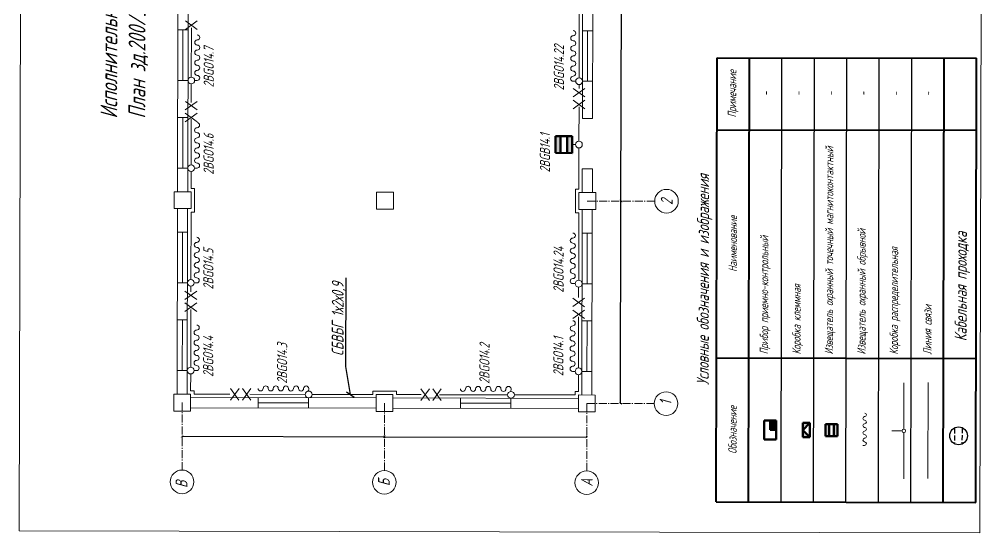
# Model space of a CAD drawing. Header units: millimetres. Extents: x 11147 to 17246, y -744 to 6547.
# Drawn here: x 13078 to 14049, y 1068 to 1585 of the extents above; entities that cross this region are included whole.
import ezdxf
from ezdxf import colors
from ezdxf.entities.mleader import LeaderData, LeaderLine
from ezdxf.math import Vec2, Vec3

# ---------------------------------------------------------------- set-up
doc = ezdxf.new("R2010")
doc.units = ezdxf.units.MM
doc.linetypes.add('gost5', pattern=[7, 5, -2, 0])
doc.linetypes.add('gost6', pattern=[12, 8, -1.5, 1, -1.5])
doc.layers.get('Defpoints').update_dxf_attribs({"color": 33})
for name, color, linetype, lineweight in [('Датчики (Вновь)', 2, 'Continuous', 50), ('КаБель силовой (Вновь)', 1, 'Continuous', 60), ('Линия выноска', 137, 'Continuous', 20), ('Линия связи (Вновь)', 3, 'Continuous', 60), ('Осевая', 4, 'gost6', 25), ('ППК и др. приБоры', 171, 'Continuous', 50), ('Размерная', 4, 'Continuous', 25), ('Рамка толстая', 7, 'Continuous', 60), ('Рамка тонкая', 5, 'Continuous', 25), ('Связь', 84, 'Continuous', 50), ('Строительный', 251, 'Continuous', 13), ('ТаБлица', 253, 'Continuous', 25), ('текст', 7, 'Continuous', 25), ('Щиты пульты (Вновь)', 5, 'Continuous', 50), ('Эл. аппараты (Вновь)', 93, 'Continuous', 50)]:
    doc.layers.add(name, color=color, linetype=linetype, lineweight=lineweight)
doc.styles.add('Simplex', font='simplex.shx', dxfattribs={"width": 0.7, "oblique": 15})
doc.styles.get("Standard").update_dxf_attribs({"font": 'arial.ttf'})
doc.dimstyles.new('ISO-25', dxfattribs={"dimtxt": 2.5, "dimasz": 2.5, "dimexe": 1.25, "dimexo": 0.625, "dimtad": 1, "dimtxsty": 'Standard', "dimcen": 2.5, "dimadec": 0, "dimazin": 0, "dimtfac": 1, "dimtmove": 0, "dimatfit": 3, "dimfxl": 1, "dimarcsym": 0})

# ---------------------------------------------------------------- blocks, each defined once
blk = doc.blocks.new('_ArchTick')
at = {"color": 0, "linetype": 'ByBlock', "const_width": 0.15}
blk.add_lwpolyline([(-0.5, -0.5), (0.5, 0.5)], dxfattribs=at)
blk = doc.blocks.new('*D132')
at = {"layer": 'Defpoints', "color": 0, "lineweight": 80, "transparency": 16777216}
for p in [(13684.28, 1402.21), (13684.28, 1402.21), (13683.85, 1198.21)]:
    blk.add_point(p, dxfattribs=at)
at = {"layer": 'Размерная', "color": 0, "lineweight": -2, "transparency": 16777216}
for p, q in [((13683.85, 1198.21), (13684.28, 1402.21)), ((13684.9, 1402.2), (13685.53, 1402.2)), ((13684.48, 1198.2), (13685.1, 1198.2))]:
    blk.add_line(p, q, dxfattribs=at)
at = {"layer": 'Размерная', "color": 0, "lineweight": -2, "transparency": 16777216, "xscale": 2.5, "yscale": 2.5, "zscale": 2.5}
for p, rotation in [((13684.28, 1402.21), 89.88075628171742), ((13683.85, 1198.21), 269.8807562817174)]:
    blk.add_blockref('_ArchTick', p, dxfattribs=dict(at, rotation=rotation))
blk = doc.blocks.new('*D127')
at = {"layer": 'Defpoints', "color": 0, "lineweight": 80, "transparency": 16777216}
for p in [(13684.7, 1606.2), (13684.7, 1606.2), (13684.28, 1402.21)]:
    blk.add_point(p, dxfattribs=at)
at = {"layer": 'Размерная', "color": 0, "lineweight": -2, "transparency": 16777216}
for p, q in [((13684.08, 1606.21), (13683.45, 1606.21)), ((13684.28, 1402.21), (13684.7, 1606.2)), ((13684.9, 1402.2), (13685.53, 1402.2))]:
    blk.add_line(p, q, dxfattribs=at)
at = {"layer": 'Размерная', "color": 0, "lineweight": -2, "transparency": 16777216, "xscale": 2.5, "yscale": 2.5, "zscale": 2.5}
for p, rotation in [((13684.7, 1606.2), 89.88075628171742), ((13684.28, 1402.21), 269.8807562817174)]:
    blk.add_blockref('_ArchTick', p, dxfattribs=dict(at, rotation=rotation))
blk = doc.blocks.new('*D133')
at = {"layer": 'Defpoints', "color": 0, "lineweight": 80, "transparency": 16777216}
for p in [(13445.78, 1164.7), (13649.78, 1164.28), (13649.78, 1164.28)]:
    blk.add_point(p, dxfattribs=at)
at = {"layer": 'Размерная', "color": 0, "lineweight": -2, "transparency": 16777216}
for p, q in [((13445.78, 1164.7), (13649.78, 1164.28)), ((13445.78, 1164.08), (13445.78, 1163.45)), ((13649.78, 1164.9), (13649.79, 1165.53))]:
    blk.add_line(p, q, dxfattribs=at)
at = {"layer": 'Размерная', "color": 0, "lineweight": -2, "transparency": 16777216, "xscale": 2.5, "yscale": 2.5, "zscale": 2.5}
for p, rotation in [((13445.78, 1164.7), 179.8807562817177), ((13649.78, 1164.28), 359.8807562817177)]:
    blk.add_blockref('_ArchTick', p, dxfattribs=dict(at, rotation=rotation))
blk = doc.blocks.new('*D131')
at = {"layer": 'Defpoints', "color": 0, "lineweight": 80, "transparency": 16777216}
for p in [(13241.78, 1165.13), (13445.78, 1164.7), (13445.78, 1164.7)]:
    blk.add_point(p, dxfattribs=at)
at = {"layer": 'Размерная', "color": 0, "lineweight": -2, "transparency": 16777216}
for p, q in [((13445.78, 1165.33), (13445.79, 1165.95)), ((13241.78, 1165.13), (13445.78, 1164.7)), ((13241.78, 1164.5), (13241.78, 1163.88))]:
    blk.add_line(p, q, dxfattribs=at)
at = {"layer": 'Размерная', "color": 0, "lineweight": -2, "transparency": 16777216, "xscale": 2.5, "yscale": 2.5, "zscale": 2.5}
for p, rotation in [((13241.78, 1165.13), 179.8807562817177), ((13445.78, 1164.7), 359.8807562817177)]:
    blk.add_blockref('_ArchTick', p, dxfattribs=dict(at, rotation=rotation))
blk = doc.blocks.new('A$C42F14C84')
at = {"layer": 'Датчики (Вновь)', "true_color": 0x000000}
h = blk.add_hatch(color=18, dxfattribs=at)
h.paths.add_polyline_path([(5, 3.5), (5, 5), (0, 5), (0, 3.5)])
h.paths.add_polyline_path([(0, 1.5), (0, 0), (5, 0), (5, 1.5)])
at = {"layer": 'Датчики (Вновь)', "color": 18, "true_color": 0x000000}
for p, q in [((0, 5), (0, 0)), ((5, 5), (0, 5)), ((0, 3.5), (5, 3.5)), ((5, 0), (5, 5)), ((0, 1.5), (5, 1.5)), ((0, 0), (5, 0))]:
    blk.add_line(p, q, dxfattribs=at)
blk = doc.blocks.new('_Oblique')
at = {"color": 0, "linetype": 'ByBlock', "lineweight": -2}
blk.add_line((-0.5, -0.5), (0.5, 0.5), dxfattribs=at)
blk = doc.blocks.new('A$C48594EF7')
at = {"layer": 'Щиты пульты (Вновь)'}
h = blk.add_hatch(color=256, dxfattribs=at)
h.paths.add_polyline_path([(0, 3), (0, 0), (3, 3)])
h.paths.add_polyline_path([(6, 3), (3, 3), (6, 0)])
for p, q in [((0, 3), (0, 0)), ((6, 3), (0, 3)), ((0, 0), (3, 3)), ((3, 3), (6, 0)), ((6, 0), (6, 3)), ((0, 0), (6, 0))]:
    blk.add_line(p, q, dxfattribs=at)
blk = doc.blocks.new('*T152')
at = {"layer": 'ТаБлица', "color": 0, "linetype": 'ByBlock', "lineweight": 40, "transparency": 16777216}
for p, q in [((0, 0), (0.93, 447.7)), ((0.93, 447.7), (262.65, 447.15)), ((32.71, -0.07), (33.65, 447.63)), ((229, -0.48), (229.94, 447.22)), ((261.72, -0.54), (262.65, 447.15)), ((0.78, 375.1), (262.5, 374.55)), ((0.3, 145.2), (262.02, 144.65)), ((0, 0), (261.72, -0.54))]:
    blk.add_line(p, q, dxfattribs=at)
at = {"layer": 'ТаБлица', "color": 5, "linetype": 'ByBlock', "lineweight": 25, "transparency": 16777216}
for p, q in [((65.43, -0.14), (66.36, 447.56)), ((98.14, -0.2), (99.08, 447.49)), ((130.86, -0.27), (131.79, 447.43)), ((163.57, -0.34), (164.51, 447.36)), ((196.29, -0.41), (197.22, 447.29))]:
    blk.add_line(p, q, dxfattribs=at)
at = {"layer": 'ТаБлица', "color": 2, "lineweight": 20, "transparency": 16777216, "char_height": 8.47, "rotation": 89.88076, "style": 'Simplex'}
for s, insert, width, attachment_point in [('{\\C256;\\c0;Примечание}', (17.21, 411.37), 72.6, 5), ('-', (49.93, 411.3), 65.34, 5), ('-', (82.64, 411.23), 65.34, 5), ('-', (115.36, 411.16), 65.34, 5), ('-', (148.07, 411.09), 65.34, 5), ('-', (180.79, 411.02), 65.34, 5), ('-', (213.5, 410.96), 65.34, 5), ('{\\C256;\\c0;Извещатель охранный точечный магнитоконтактный }', (114.81, 148.59), 222.64, 4), ('{\\C256;\\c0;Наименование}', (16.9, 260.12), 229.9, 5), ('{\\C256;\\c0;Извещатель охранный обрывной}', (147.53, 148.52), 222.64, 4), ('{\\C256;\\c0;Прибор приемно-контрольный}', (49.38, 148.73), 222.64, 4), ('{\\C256;\\c0;Коробка распределительная}', (180.24, 148.46), 222.64, 4), ('{\\C256;\\c0;Коробка клеммная}', (82.1, 148.66), 222.64, 4), ('{\\C256;\\c0;Линия связи}', (212.96, 148.39), 222.64, 4), ('{\\C256;\\c0;Обозначение}', (16.51, 72.57), 145.2, 5)]:
    blk.add_mtext(s, dxfattribs=dict(at, insert=insert, width=width, attachment_point=attachment_point))
blk = doc.blocks.new('A$C3F1D3E92')
at = {"layer": 'Датчики (Вновь)', "true_color": 0x000000}
h = blk.add_hatch(color=18, dxfattribs=at)
h.paths.add_polyline_path([(5, 3.5), (5, 5), (0, 5), (0, 3.5)])
h.paths.add_polyline_path([(0, 1.5), (0, 0), (5, 0), (5, 1.5)])
at = {"layer": 'Датчики (Вновь)', "color": 18, "true_color": 0x000000}
for p, q in [((0, 5), (0, 0)), ((5, 5), (0, 5)), ((5, 0), (5, 5)), ((0, 3.5), (5, 3.5)), ((0, 1.5), (5, 1.5)), ((0, 0), (5, 0))]:
    blk.add_line(p, q, dxfattribs=at)
blk = doc.blocks.new('A$C3B4B2642')
at = {"layer": 'ППК и др. приБоры'}
blk.add_hatch(color=256, dxfattribs=at).paths.add_polyline_path([(4, 2.5), (4, 0), (8, 0), (8, 2.5)])
for p, q in [((0, 5), (0, 0)), ((8, 5), (0, 5)), ((8, 0), (8, 5)), ((4, 0), (4, 2.5)), ((4, 2.5), (8, 2.5)), ((0, 0), (8, 0))]:
    blk.add_line(p, q, dxfattribs=at)

msp = doc.modelspace()

# ---------------------------------------------------------------- linework, layer by layer
at = {"color": 1, "linetype": 'gost5', "lineweight": 30}
for p, q in [((14020.57933, 1172.83125), (14020.67423, 1158.62921)), ((14028.17151, 1173.18914), (14028.01491, 1157.74189))]:
    msp.add_line(p, q, dxfattribs=at)
at = {"color": 5, "lineweight": 30}
msp.add_circle((14024.67111, 1165.59725), 8.97299, dxfattribs=at)
at = {"layer": 'КаБель силовой (Вновь)', "lineweight": 20}
for p, q in [((13256.97994, 1523.7948), (13254.42995, 1523.8001)), ((13636.07912, 1523.00582), (13638.62912, 1523.00051)), ((13256.79596, 1435.39499), (13254.24597, 1435.4003)), ((13256.55538, 1319.79524), (13254.00538, 1319.80055)), ((13635.65456, 1319.00626), (13638.20455, 1319.00095)), ((13256.3714, 1231.39543), (13253.82141, 1231.40074)), ((13635.47058, 1230.60645), (13638.02057, 1230.60114)), ((13369.38401, 1213.31019), (13369.3787, 1210.7602)), ((13573.38356, 1212.88563), (13573.37826, 1210.33563)), ((13929.892, 1155.96207), (13928.07701, 1155.96584))]:
    msp.add_line(p, q, dxfattribs=at)
for centre, radius, start, end in [((13636.17995, 1571.45571), 2.55, 269.88075628, 89.88075628), ((13257.05955, 1562.04471), 2.55, 89.88075628, 269.88075628), ((13257.07016, 1567.1447), 2.55, 269.88075628, 89.88075628), ((13636.16934, 1566.35572), 2.55, 89.88075628, 269.88075628), ((13257.03832, 1551.84474), 2.55, 89.88075628, 269.88075628), ((13257.04893, 1556.94473), 2.55, 269.88075628, 89.88075628), ((13636.14811, 1556.15574), 2.55, 89.88075628, 269.88075628), ((13636.15873, 1561.25573), 2.55, 269.88075628, 89.88075628), ((13257.02771, 1546.74475), 2.55, 269.88075628, 89.88075628), ((13636.12688, 1545.95577), 2.55, 89.88075628, 269.88075628), ((13636.1375, 1551.05576), 2.55, 269.88075628, 89.88075628), ((13257.01709, 1541.64476), 2.55, 89.88075628, 269.88075628), ((13257.00648, 1536.54477), 2.55, 269.88075628, 89.88075628), ((13636.10566, 1535.75579), 2.55, 89.88075628, 269.88075628), ((13636.11627, 1540.85578), 2.55, 269.88075628, 89.88075628), ((13256.99586, 1531.44478), 2.55, 89.88075628, 269.88075628), ((13256.98525, 1526.34479), 2.55, 269.88075628, 89.88075628), ((13636.08443, 1525.55581), 2.55, 89.88075628, 269.88075628), ((13636.09504, 1530.6558), 2.55, 269.88075628, 89.88075628), ((13256.88618, 1478.74489), 2.55, 269.88075628, 89.88075628), ((13256.87557, 1473.64491), 2.55, 89.88075628, 269.88075628), ((13256.86496, 1468.54492), 2.55, 269.88075628, 89.88075628), ((13256.85434, 1463.44493), 2.55, 89.88075628, 269.88075628), ((13256.84373, 1458.34494), 2.55, 269.88075628, 89.88075628), ((13256.83311, 1453.24495), 2.55, 89.88075628, 269.88075628), ((13256.8225, 1448.14496), 2.55, 269.88075628, 89.88075628), ((13256.81189, 1443.04497), 2.55, 89.88075628, 269.88075628), ((13256.80127, 1437.94498), 2.55, 269.88075628, 89.88075628), ((13635.75539, 1367.45615), 2.55, 269.88075628, 89.88075628), ((13256.63498, 1358.04516), 2.55, 89.88075628, 269.88075628), ((13256.6456, 1363.14514), 2.55, 269.88075628, 89.88075628), ((13635.74478, 1362.35616), 2.55, 89.88075628, 269.88075628), ((13256.61376, 1347.84518), 2.55, 89.88075628, 269.88075628), ((13256.62437, 1352.94517), 2.55, 269.88075628, 89.88075628), ((13635.72355, 1352.15619), 2.55, 89.88075628, 269.88075628), ((13635.73416, 1357.25618), 2.55, 269.88075628, 89.88075628), ((13256.60314, 1342.74519), 2.55, 269.88075628, 89.88075628), ((13635.70232, 1341.95621), 2.55, 89.88075628, 269.88075628), ((13635.71293, 1347.0562), 2.55, 269.88075628, 89.88075628), ((13256.59253, 1337.6452), 2.55, 89.88075628, 269.88075628), ((13256.58191, 1332.54521), 2.55, 269.88075628, 89.88075628), ((13635.68109, 1331.75623), 2.55, 89.88075628, 269.88075628), ((13635.69171, 1336.85622), 2.55, 269.88075628, 89.88075628), ((13256.5713, 1327.44522), 2.55, 89.88075628, 269.88075628), ((13256.56069, 1322.34523), 2.55, 269.88075628, 89.88075628), ((13635.65986, 1321.55625), 2.55, 89.88075628, 269.88075628), ((13635.67048, 1326.65624), 2.55, 269.88075628, 89.88075628), ((13256.46162, 1274.74534), 2.55, 269.88075628, 89.88075628), ((13635.5608, 1273.95636), 2.55, 89.88075628, 269.88075628), ((13635.57141, 1279.05634), 2.55, 269.88075628, 89.88075628), ((13256.45101, 1269.64535), 2.55, 89.88075628, 269.88075628), ((13256.44039, 1264.54536), 2.55, 269.88075628, 89.88075628), ((13635.53957, 1263.75638), 2.55, 89.88075628, 269.88075628), ((13635.55019, 1268.85637), 2.55, 269.88075628, 89.88075628), ((13256.42978, 1259.44537), 2.55, 89.88075628, 269.88075628), ((13256.41916, 1254.34538), 2.55, 269.88075628, 89.88075628), ((13635.51834, 1253.5564), 2.55, 89.88075628, 269.88075628), ((13635.52896, 1258.65639), 2.55, 269.88075628, 89.88075628), ((13256.40855, 1249.24539), 2.55, 89.88075628, 269.88075628), ((13256.39794, 1244.1454), 2.55, 269.88075628, 89.88075628), ((13635.49712, 1243.35642), 2.55, 89.88075628, 269.88075628), ((13635.50773, 1248.45641), 2.55, 269.88075628, 89.88075628), ((13256.38732, 1239.04541), 2.55, 89.88075628, 269.88075628), ((13256.37671, 1233.94542), 2.55, 269.88075628, 89.88075628), ((13635.47589, 1233.15644), 2.55, 89.88075628, 269.88075628), ((13635.4865, 1238.25643), 2.55, 269.88075628, 89.88075628), ((13326.0341, 1213.40041), 2.55, 359.88075628, 179.88075628), ((13336.23408, 1213.37918), 2.55, 359.88075628, 179.88075628), ((13346.43406, 1213.35795), 2.55, 359.88075628, 179.88075628), ((13356.63403, 1213.33673), 2.55, 359.88075628, 179.88075628), ((13366.83401, 1213.3155), 2.55, 359.88075628, 179.88075628), ((13530.03366, 1212.97585), 2.55, 359.88075628, 179.88075628), ((13540.23364, 1212.95462), 2.55, 359.88075628, 179.88075628), ((13550.43361, 1212.93339), 2.55, 359.88075628, 179.88075628), ((13560.63359, 1212.91216), 2.55, 359.88075628, 179.88075628), ((13570.83357, 1212.89093), 2.55, 359.88075628, 179.88075628), ((13320.93411, 1213.41102), 2.55, 179.88075628, 359.88075628), ((13331.13409, 1213.3898), 2.55, 179.88075628, 359.88075628), ((13341.33407, 1213.36857), 2.55, 179.88075628, 359.88075628), ((13351.53405, 1213.34734), 2.55, 179.88075628, 359.88075628), ((13361.73402, 1213.32611), 2.55, 179.88075628, 359.88075628), ((13524.93367, 1212.98646), 2.55, 179.88075628, 359.88075628), ((13535.13365, 1212.96523), 2.55, 179.88075628, 359.88075628), ((13545.33363, 1212.944), 2.55, 179.88075628, 359.88075628), ((13555.5336, 1212.92278), 2.55, 179.88075628, 359.88075628), ((13565.73358, 1212.90155), 2.55, 179.88075628, 359.88075628), ((13929.95622, 1186.817), 1.815, 269.88075628, 89.88075628), ((13929.93355, 1175.92702), 1.815, 89.88075628, 269.88075628), ((13929.94866, 1183.18701), 1.815, 89.88075628, 269.88075628), ((13929.94111, 1179.55701), 1.815, 269.88075628, 89.88075628), ((13929.91844, 1168.66704), 1.815, 89.88075628, 269.88075628), ((13929.91089, 1165.03705), 1.815, 269.88075628, 89.88075628), ((13929.926, 1172.29703), 1.815, 269.88075628, 89.88075628), ((13929.90333, 1161.40705), 1.815, 89.88075628, 269.88075628), ((13929.89578, 1157.77706), 1.815, 269.88075628, 89.88075628)]:
    msp.add_arc(centre, radius, start, end, dxfattribs=at)
at = {"layer": 'Линия связи (Вновь)', "lineweight": 20}
for p, q in [((13642.03618, 1526.39343), (13642.17771, 1594.39328)), ((13245.18707, 1575.28339), (13257.10474, 1583.75861)), ((13257.08705, 1575.25863), (13245.20476, 1583.78337)), ((13251.03703, 1527.20717), (13251.14051, 1576.92648)), ((13250.9835, 1501.48824), (13251.02288, 1520.40719)), ((13636.04628, 1507.2247), (13647.96394, 1515.69992)), ((13647.94625, 1507.19994), (13636.06397, 1515.72468)), ((13642.01392, 1515.69348), (13642.02203, 1519.59344)), ((13245.01815, 1494.11767), (13256.93582, 1502.59288)), ((13256.91813, 1494.0929), (13245.03584, 1502.61765)), ((13636.02151, 1495.32473), (13647.93918, 1503.79994)), ((13647.92149, 1495.29996), (13636.0392, 1503.82471)), ((13641.90332, 1462.55514), (13641.97513, 1497.05583)), ((13244.99339, 1482.21769), (13256.91105, 1490.69291)), ((13256.89336, 1482.19293), (13245.01108, 1490.71767)), ((13250.85305, 1438.80736), (13250.94891, 1484.86469)), ((13638.49626, 1459.16223), (13635.09626, 1459.1693)), ((13641.80267, 1414.19367), (13641.88917, 1455.75516)), ((13250.80352, 1415.00742), (13250.8389, 1432.00738)), ((13254.20351, 1415.00034), (13250.80352, 1415.00742)), ((13254.15398, 1391.20039), (13254.20351, 1415.00034)), ((13638.35315, 1390.4008), (13638.40268, 1414.20074)), ((13638.40268, 1414.20074), (13641.80267, 1414.19367)), ((13250.61247, 1323.20761), (13250.75399, 1391.20747)), ((13250.75399, 1391.20747), (13254.15398, 1391.20039)), ((13641.75314, 1390.39372), (13638.35315, 1390.4008)), ((13641.61162, 1322.39387), (13641.75314, 1390.39372)), ((13244.62039, 1302.99602), (13256.53805, 1311.47124)), ((13256.52036, 1302.97125), (13244.63808, 1311.496)), ((13250.58656, 1310.75848), (13250.59832, 1316.40763)), ((13641.57517, 1304.87995), (13641.59747, 1315.59388)), ((13635.60632, 1295.82728), (13647.52398, 1304.30249)), ((13647.50629, 1295.80251), (13635.62401, 1304.32726)), ((13244.59562, 1291.09605), (13256.51329, 1299.57126)), ((13256.4956, 1291.07128), (13244.61331, 1299.59603)), ((13250.42849, 1234.80781), (13250.54929, 1292.85212)), ((13635.58155, 1283.9273), (13647.49922, 1292.40252)), ((13647.48153, 1283.90254), (13635.59924, 1292.42728)), ((13641.42764, 1233.99406), (13641.53463, 1285.3983)), ((13250.41434, 1228.00782), (13250.37896, 1211.00786)), ((13641.37811, 1210.19411), (13641.41349, 1227.19407)), ((13969.47503, 1172.47141), (13969.57198, 1219.05631)), ((13993.67239, 1122.4989), (13993.87385, 1219.29869)), ((13250.37896, 1211.00786), (13253.77895, 1211.00078)), ((13253.77895, 1211.00078), (13253.77187, 1207.60079)), ((13253.77187, 1207.60079), (13289.74308, 1207.52593)), ((13290.62022, 1201.57409), (13299.14497, 1213.45637)), ((13290.64499, 1213.47406), (13299.1202, 1201.5564)), ((13302.5202, 1201.54932), (13311.04494, 1213.4316)), ((13302.54496, 1213.4493), (13311.02018, 1201.53163)), ((13310.04611, 1207.48367), (13365.97163, 1207.36728)), ((13372.77162, 1207.35313), (13433.97148, 1207.22576)), ((13433.97148, 1207.22576), (13433.97856, 1210.62575)), ((13433.97856, 1210.62575), (13457.77851, 1210.57622)), ((13457.77851, 1210.57622), (13457.77143, 1207.17623)), ((13457.77143, 1207.17623), (13482.77584, 1207.12419)), ((13482.54561, 1201.17465), (13491.07036, 1213.05694)), ((13482.57037, 1213.07463), (13491.04559, 1201.15696)), ((13494.44558, 1201.14989), (13502.97033, 1213.03217)), ((13494.47035, 1213.04986), (13502.94556, 1201.1322)), ((13501.34197, 1207.08555), (13569.97119, 1206.94272)), ((13576.77117, 1206.92856), (13637.97104, 1206.80119)), ((13637.97104, 1206.80119), (13637.97812, 1210.20119)), ((13637.97812, 1210.20119), (13641.37811, 1210.19411)), ((13967.65626, 1170.66019), (13957.37128, 1170.68159)), ((13969.37052, 1122.25652), (13969.46747, 1168.84141))]:
    msp.add_line(p, q, dxfattribs=at)
at = {"layer": 'Осевая', "lineweight": 20}
for p, q in [((13650.27789, 1402.276), (13718.27774, 1402.13448)), ((13241.85421, 1199.12557), (13241.71269, 1131.12572)), ((13445.85377, 1198.70101), (13445.71225, 1130.70116)), ((13649.85333, 1198.27645), (13649.7118, 1130.27659)), ((13649.85333, 1198.27645), (13717.85318, 1198.13492))]:
    msp.add_line(p, q, dxfattribs=at)
at = {"layer": 'Рамка толстая', "color": 18, "lineweight": 20, "true_color": 0x000000}
for p, q in [((13077.5977, 1069.98044), (13080.3722, 2403.10255)), ((14046.22061, 1067.96454), (14048.9951, 2401.08665)), ((14046.22061, 1067.96454), (13077.5977, 1069.98044))]:
    msp.add_line(p, q, dxfattribs=at)
at = {"layer": 'Рамка тонкая', "lineweight": 20}
for centre in [(13730.17772, 1402.10972), (13729.75315, 1198.11016), (13241.68792, 1119.22575), (13445.68748, 1118.80118), (13649.68704, 1118.37662)]:
    msp.add_circle(centre, 11.9, dxfattribs=at)
at = {"layer": 'Связь', "lineweight": 20}
msp.add_circle((13969.47125, 1170.65641), 1.815, dxfattribs=at)
at = {"layer": 'Строительный', "lineweight": 20}
for p, q in [((13237.19647, 1411.63573), (13237.58566, 1598.63532)), ((13247.39645, 1411.6145), (13247.78564, 1598.61409)), ((13645.35126, 1485.58644), (13645.58477, 1597.7862)), ((13655.55124, 1485.56521), (13655.78475, 1597.76497)), ((13237.53613, 1574.83537), (13247.7361, 1574.81415)), ((13242.52997, 1523.82487), (13242.63611, 1574.82476)), ((13645.53524, 1573.98625), (13655.73522, 1573.96502)), ((13650.52909, 1522.97574), (13650.63523, 1573.97563)), ((13247.62996, 1523.81426), (13237.42998, 1523.83548)), ((13655.62908, 1522.96513), (13645.4291, 1522.98636)), ((13237.35215, 1486.43557), (13247.55213, 1486.41434)), ((13242.346, 1435.42506), (13242.45214, 1486.42495)), ((13645.35126, 1485.58644), (13655.55124, 1485.56521)), ((13247.44598, 1435.41445), (13237.24601, 1435.43568)), ((13645.19559, 1410.7866), (13645.24512, 1434.58655)), ((13655.4451, 1434.56532), (13645.24512, 1434.58655)), ((13655.39557, 1410.76537), (13655.4451, 1434.56532)), ((13233.79648, 1411.6428), (13233.7611, 1394.64284)), ((13250.79644, 1411.60742), (13233.79648, 1411.6428)), ((13250.76106, 1394.60746), (13250.79644, 1411.60742)), ((13437.79604, 1411.21824), (13437.76066, 1394.21828)), ((13454.796, 1411.18286), (13437.79604, 1411.21824)), ((13454.76062, 1394.1829), (13454.796, 1411.18286)), ((13641.7956, 1410.79368), (13641.76022, 1393.79371)), ((13658.79556, 1410.7583), (13641.7956, 1410.79368)), ((13658.76018, 1393.75833), (13658.79556, 1410.7583)), ((13233.7611, 1394.64284), (13250.76106, 1394.60746)), ((13236.77191, 1207.63617), (13237.16109, 1394.63576)), ((13246.97189, 1207.61494), (13247.36107, 1394.61454)), ((13437.76066, 1394.21828), (13454.76062, 1394.1829)), ((13641.76022, 1393.79371), (13658.76018, 1393.75833)), ((13644.77103, 1206.78704), (13645.16021, 1393.78664)), ((13654.97101, 1206.76581), (13655.36019, 1393.76541)), ((13237.11156, 1370.83582), (13247.31154, 1370.81459)), ((13242.10541, 1319.82531), (13242.21155, 1370.8252)), ((13645.11068, 1369.98669), (13655.31066, 1369.96546)), ((13650.10453, 1318.97618), (13650.21067, 1369.97607)), ((13247.2054, 1319.8147), (13237.00542, 1319.83593)), ((13655.20452, 1318.96557), (13645.00454, 1318.9868)), ((13236.92758, 1282.43601), (13247.12756, 1282.41478)), ((13241.92143, 1231.4255), (13242.02757, 1282.42539)), ((13644.9267, 1281.58688), (13655.12668, 1281.56565)), ((13649.92055, 1230.57638), (13650.02669, 1281.57627)), ((13247.02142, 1231.41489), (13236.82144, 1231.43612)), ((13655.02054, 1230.56576), (13644.82056, 1230.58699)), ((13233.37192, 1207.64325), (13233.33654, 1190.64328)), ((13250.37188, 1207.60786), (13233.37192, 1207.64325)), ((13250.3365, 1190.6079), (13250.37188, 1207.60786)), ((13437.37148, 1207.21868), (13437.3361, 1190.21872)), ((13454.37144, 1207.1833), (13437.37148, 1207.21868)), ((13454.33606, 1190.18334), (13454.37144, 1207.1833)), ((13641.37103, 1206.79412), (13641.33565, 1189.79415)), ((13658.371, 1206.75874), (13641.37103, 1206.79412)), ((13658.33562, 1189.75877), (13658.371, 1206.75874)), ((13250.36481, 1204.20787), (13437.3644, 1203.81869)), ((13318.34343, 1193.86637), (13318.36466, 1204.06635)), ((13318.35404, 1198.96636), (13369.35393, 1198.86022)), ((13369.36455, 1203.96021), (13369.34332, 1193.76023)), ((13454.36436, 1203.78331), (13641.36396, 1203.39413)), ((13522.34299, 1193.44181), (13522.36422, 1203.64179)), ((13522.3536, 1198.5418), (13573.35349, 1198.43566)), ((13573.36411, 1203.53565), (13573.34288, 1193.33567)), ((13233.33654, 1190.64328), (13250.3365, 1190.6079)), ((13250.34358, 1194.00789), (13437.34317, 1193.61871)), ((13437.3361, 1190.21872), (13454.33606, 1190.18334)), ((13454.34314, 1193.58333), (13641.34273, 1193.19415)), ((13641.33565, 1189.79415), (13658.33562, 1189.75877))]:
    msp.add_line(p, q, dxfattribs=at)
at = {"layer": 'Эл. аппараты (Вновь)', "lineweight": 20}
for centre in [(13251.02995, 1523.80718), (13251.02995, 1523.80718), (13642.02911, 1522.99343), (13641.89625, 1459.15515), (13250.84598, 1435.40737), (13250.84598, 1435.40737), (13250.60539, 1319.80762), (13250.60539, 1319.80762), (13641.60454, 1318.99387), (13641.60454, 1318.99387), (13250.42141, 1231.40781), (13250.42141, 1231.40781), (13641.42057, 1230.59407), (13641.42057, 1230.59407), (13369.37162, 1207.3602), (13369.37162, 1207.3602), (13573.37118, 1206.93564), (13573.37118, 1206.93564)]:
    msp.add_circle(centre, 3.4, dxfattribs=at)

# ---------------------------------------------------------------- block references
msp.add_blockref('*T152', (13780.2072, 1099.03602))
at = {"lineweight": 20, "xscale": 2.42, "yscale": 2.42, "zscale": 2.42, "rotation": 89.88075628169861}
for name, p in [('A$C3B4B2642', (13840.83799, 1161.82969)), ('A$C3F1D3E92', (13902.54262, 1165.3314))]:
    msp.add_blockref(name, p, dxfattribs=at)
at = {"layer": 'Строительный', "lineweight": 20, "xscale": 3.4, "yscale": 3.4, "zscale": 3.4, "rotation": 89.88075628169861}
msp.add_blockref('A$C42F14C84', (13635.07858, 1450.66922), dxfattribs=at)
at = {"layer": 'ТаБлица', "color": 2, "lineweight": 20, "xscale": 2.42, "yscale": 2.42, "zscale": 2.42, "rotation": 89.88075628169861}
msp.add_blockref('A$C48594EF7', (13874.75364, 1164.19538), dxfattribs=at)

# ---------------------------------------------------------------- texts
at = {"layer": 'ТаБлица', "color": 2, "lineweight": 20, "char_height": 12.1, "width": 447.4224887, "attachment_point": 5, "rotation": 89.88075628, "style": 'Simplex'}
for s, insert in [('{\\C256;\\c0;Условные обозначения и изображения}', (13768.57339, 1323.04947)), ('{\\C256;\\c0;Кабельная проходка}', (14028.48644, 1316.12699))]:
    msp.add_mtext(s, dxfattribs=dict(at, insert=insert))
at = {"layer": 'текст', "lineweight": 20, "ltscale": 100, "insert": (13159.3684, 1485.44733), "char_height": 17, "width": 836.672, "attachment_point": 1, "rotation": 89.88075628, "style": 'Simplex'}
msp.add_mtext('Исполнительная схема монтажа сетей связи\\P\\pt102;План зд.200/5 на отм. 0.000', dxfattribs=at)
at = {"layer": 'текст', "lineweight": 20, "attachment_point": 1, "rotation": 89.88075628, "style": 'Simplex'}
for s, width, insert, char_height in [('\\pi-23.347;2BGO14.7', 5, (13263.56245, 1540.17553), 10.2), ('\\pi-26.316;2BGO14.22', 5, (13616.6067, 1540.07494), 10.2), ('\\pi-22.811;2BGO14.6', 5, (13263.37847, 1451.77572), 10.2), ('\\pi-21.647;2BGB14.1', 5, (13602.4837, 1452.77095), 10.2), ('\\pi-0.82105;2', 6.0958109, (13724.39927, 1399.1789), 11.9), ('\\pi-23.007;2BGO14.5', 5, (13263.13789, 1336.17597), 10.2), ('\\pi-26.067;2BGO14.24', 5, (13616.18213, 1336.07538), 10.2), ('\\pi-22.667;2BGO14.4', 5, (13262.95391, 1247.77616), 10.2), ('\\pi-21.817;2BGO14.1', 5, (13615.99816, 1247.67557), 10.2), ('\\pi-23.177;2BGO14.3', 5, (13337.53057, 1241.40049), 10.2), ('\\pi-22.916;2BGO14.2', 5, (13541.53013, 1240.97593), 10.2), ('\\pi1.4536;1', 6.0958109, (13723.35339, 1195.18063), 11.9), ('\\pi-1.0194;В', 6.0958109, (13235.24101, 1114.15042), 11.9), ('\\pi-0.72806;Б', 6.0958109, (13439.24471, 1115.71996), 11.9), ('\\pi-0.32376;А', 6.0958109, (13643.9073, 1114.82384), 11.9)]:
    msp.add_mtext_dynamic_manual_height_columns(s, width=width, gutter_width=12.5, heights=[0], dxfattribs=dict(at, insert=insert, char_height=char_height))

# ---------------------------------------------------------------- dimensions: what is measured, and where the dimension line sits
at = {"layer": 'Размерная', "lineweight": 20}
dim = msp.add_linear_dim(base=(13684.70238, 1606.2048), p1=(13684.27782, 1402.20524), p2=(13684.70238, 1606.2048), angle=89.88075628, text=' ', dimstyle='ISO-25', override={"dimlfac": 100, "dimtxsty": 'Simplex', "dimblk1": 'ArchTick', "dimblk2": 'ArchTick', "dimsah": 1}, dxfattribs=at)
dim.commit()
dim.dimension.update_dxf_attribs({"geometry": '*D127', "text_midpoint": (13684.44043, 1480.34082), "dimtype": 160})
for base, p1, p2, angle, picture, middle in [((13684.27782, 1402.20524), (13683.85325, 1198.20569), (13684.27782, 1402.20524), 89.88075628, '*D132', (13684.06553, 1300.20546)), ((13445.78301, 1164.70108), (13241.78345, 1165.12565), (13445.78301, 1164.70108), 179.88075628, '*D131', (13343.78323, 1164.91337)), ((13649.78257, 1164.27652), (13445.78301, 1164.70108), (13649.78257, 1164.27652), 179.88075628, '*D133', (13547.78279, 1164.4888))]:
    dim = msp.add_linear_dim(base=base, p1=p1, p2=p2, angle=angle, text=' ', dimstyle='ISO-25', override={"dimlfac": 100, "dimtxsty": 'Simplex', "dimblk1": 'ArchTick', "dimblk2": 'ArchTick', "dimsah": 1}, dxfattribs=at)
    dim.commit()
    dim.dimension.update_dxf_attribs({"geometry": picture, "text_midpoint": middle})

# ---------------------------------------------------------------- leaders
at = {"layer": 'Линия выноска', "lineweight": 20}
ml = msp.add_multileader_mtext('Standard', dxfattribs=at)
ml.set_content('\\pxsm0.75;{\\C256;\\c0;СБВБГ 1х2х0,9}', color=2, style='Simplex')
ml.set_leader_properties()
ml.set_arrow_properties(name='OBLIQUE')
ml.build(insert=Vec2(0, 0))
ml.multileader.update_dxf_attribs({"text_left_attachment_type": 6, "text_right_attachment_type": 6, "dogleg_length": 8.32248, "arrow_head_size": 6.8})
ctx = ml.context
ctx.base_point, ctx.char_height, ctx.arrow_head_size, ctx.landing_gap_size, ctx.plane_origin, ctx.plane_x_axis, ctx.plane_y_axis = Vec3(13406.86765, 1239.31901), 11.9, 6.8, 6.8, Vec3(13399.45451, 1128.81023), Vec3(0.002081194, 0.999997834), Vec3(-0.999997834, 0.002081194)
ctx.left_attachment, ctx.right_attachment = 6, 6
notes = []
notes.append((ctx, [(0, (1, 1, 0), (13406.85946, 1235.38272), (0.002081194, 0.999997834), 3.9363, [(0, [(13411.49655, 1207.27253)], 0, [])])]))
ctx.mtext.insert, ctx.mtext.text_direction, ctx.mtext.rotation, ctx.mtext.flow_direction = Vec3(13392.60183, 1246.14871), Vec3(0.002081194, 0.999997834), 1.568715131, 5
for ctx, leaders in notes:
    for number, flags, end, landing, length, lines in leaders:
        leader = LeaderData()
        leader.index, (leader.has_last_leader_line, leader.has_dogleg_vector, leader.attachment_direction) = number, flags
        leader.last_leader_point, leader.dogleg_vector, leader.dogleg_length = Vec3(end), Vec3(landing), length
        for number, points, colour, breaks in lines:
            line = LeaderLine()
            line.index, line.vertices, line.color, line.breaks = number, Vec3.list(points), colors.encode_raw_color(colour), breaks
            leader.lines.append(line)
        ctx.leaders.append(leader)

doc.saveas('drawing.dxf')
